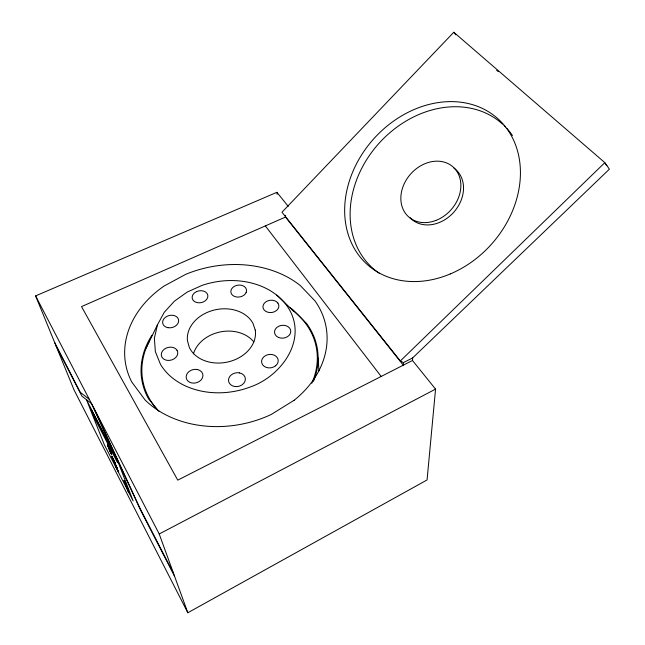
<?xml version="1.0" encoding="UTF-8"?>
<svg xmlns="http://www.w3.org/2000/svg" width="645" height="645" viewBox="0 0 645 645"><rect width="100%" height="100%" fill="white"/><g stroke="black" fill="none" stroke-linecap="round" stroke-linejoin="round"><path stroke-width="0.97" d="M403.423 362.619L400.343 360.974L281.978 212.221L453.79 32.25L604.833 162.637L609.396 169.167L412.631 357.935L403.423 362.619L403.302 365.167L285.509 217.059L285.34 215.277M288.234 206.36L276.907 192.307L35.604 295.902L74.135 390.144L187.824 612.75L427.071 479.945L435.56 389.112L412.486 360.49L412.631 357.935M157.461 324.79L154.373 338.173L155.348 351.614L160.46 364.304A71.031 55.526 -10.7 0 0 249.647 387.202C282.26 376.269 309.713 337.319 286.509 305.174A71.031 55.526 -10.7 0 0 202.014 285.404L187.276 292.032L174.472 301.11L164.322 312.212L157.461 324.79L146.076 348.211M400.343 360.974L604.833 162.637M187.824 612.75L159.218 533.979L435.56 389.112M412.486 360.49L177.762 480.146L81.528 306.601L285.509 217.059M127.21 488.08L126.565 486.548L127.831 489.208L125.59 484.484L126.912 487.531L126.049 485.564M89.3 399.311L80.311 392.353L54.68 342.568M496.658 70.265L498.174 71.579M605.381 164.225L606.897 165.539M276.842 295.208L293.668 311.18M116.084 466.464L117.293 468.923L116.769 467.778M112.101 457.095L112.593 458.047L111.714 456.088L114.052 460.675M453.79 32.25L455.846 34.798M157.025 409.398L148.616 398.9A89.131 71.216 -11.2 0 1 151.873 335.319M265.329 225.919L381.187 376.446M115.866 466.125L116.697 467.681M113.335 459.716L113.81 460.594M112.786 458.361L114.23 461.248L113.689 459.958L113.891 460.586M114.834 462.699C108.287 450.436 122.816 480.348 114.6 462.159M116.987 468.326L118.664 472.18L115.85 466.319L117.205 468.681M124.687 481.904L124.348 481.275L125.098 483M124.751 482.275L126.299 485.217L123.961 480.34L124.985 482.774M114.238 461.457L114.641 462.328L113.955 461.014M112.157 457.216L112.585 457.765M114.625 462.344L114.866 462.844M115.6 465.488L115.737 465.892L115.084 464.424L116.543 467.464L116.1 466.529M125.275 483.307L125.17 483.113M35.604 295.902L159.218 533.979M126.001 485.419L126.315 486.072M108.4 446.872L107.933 446.009M108.586 447.219L109.239 448.549M173.553 573.461L139.675 507.655L93.646 407.688M56.05 345.922L81.907 396.159L91.534 403.617L140.812 510.647L174.569 576.259M112.681 457.998L112.915 458.49M114.27 461.135L114.028 460.732M114.367 461.28L114.907 462.57L114.133 460.869M113.697 460.409L114.617 462.272M125.509 483.468L125.186 482.887L125.872 484.516M112.964 459.143L113.456 460.103M113.77 460.715L113.189 459.417M124.687 481.855L124.937 482.363M113.246 459.135L113.447 459.619L113.214 459.208M124.872 482.275L124.574 481.654L124.711 482.146M128.25 491.047L129.266 492.925L127.049 488.241L128.71 491.941L128.032 490.643M128.105 490.797L128.5 491.49L127.565 489.41L128.21 490.66M113.327 459.708L112.593 458.2L113.149 459.409M108.086 446.066L108.997 448.267M127.67 488.983L125.759 485.016L126.38 486.169M154.115 405.761L154.695 407.672M276.907 192.307L277.108 194.314M318.098 357.951L318.961 370.891M315.373 375.946A89.131 71.216 -11.2 0 0 306.472 323.363L293.04 309.834A89.131 71.216 -11.2 0 0 289.879 307.544M315.074 376.882A89.131 71.216 -11.2 0 1 313.454 381.324M292.193 310.035A88.333 70.579 -11.2 0 1 311.785 383.267M159.202 411.518A88.333 70.579 -11.2 0 1 149.374 340.987M193.427 353.831A33.363 26.534 -11.3 0 1 220.501 331.877A33.363 26.534 -11.3 0 1 253.824 341.923M504.027 125.493A96.96 78.634 -48 0 1 505.438 126.904M506.809 128.363A96.96 78.634 -48 0 1 512.461 135.531M379.147 273.206A96.96 78.634 -48 0 1 375.753 147.092A96.96 78.634 -48 0 1 502.584 124.138M453.967 168.127A33.234 26.921 -48.1 0 1 453.757 212.229A33.234 26.921 -48.1 0 1 409.897 217.558M111.706 454.088L111.545 454.669L108.4 447.654L111.706 454.088M246.164 292.395L245.294 293.878A7.885 5.966 -8.7 0 1 236.264 296.934L234.409 296.378A7.885 5.966 -8.7 0 1 231.224 289.694L232.111 288.226A7.885 5.966 -8.7 0 1 241.077 285.203L242.923 285.751A7.885 5.966 -8.7 0 1 246.164 292.395M275.633 365.771L273.867 366.9A8.361 6.732 -8 0 1 262.555 364.715A8.361 6.732 -8 0 1 265.958 355.387L267.981 354.669A8.361 6.732 -8 0 1 277.221 357.588A8.361 6.732 -8 0 1 275.633 365.771M294.193 400.231L271.214 414.477A101.926 80.165 -10.9 0 1 145.044 399.94L131.685 381.88A101.926 80.165 -10.9 0 1 164.177 285.985L185.736 274.335A101.926 80.165 -10.9 0 1 300.223 285.461L315.018 300.933A101.926 80.165 -10.9 0 1 294.193 400.231M196.62 291.596L194.903 292.588A7.942 5.982 -11.2 0 0 192.919 299.949A7.942 5.982 -11.2 0 0 201.49 302.545L203.449 301.884A7.942 5.982 -11.2 0 0 207.109 293.531A7.942 5.982 -11.2 0 0 196.62 291.596M239.529 372.899L237.376 372.713A8.498 6.893 -11.2 0 0 228.919 378.059A8.498 6.893 -11.2 0 0 232.337 385.783L234.337 386.436A8.498 6.893 -11.2 0 0 244.979 381.276A8.498 6.893 -11.2 0 0 239.529 372.899M197.346 369.521L195.209 369.343A8.498 6.789 -14.3 0 0 186.639 374.648A8.498 6.789 -14.3 0 0 189.775 382.316L191.742 382.961A8.498 6.789 -14.3 0 0 202.482 377.833A8.498 6.789 -14.3 0 0 197.346 369.521M277.914 303.102L276.697 301.86A7.99 6.16 -6.9 0 0 267.143 301.142A7.99 6.16 -6.9 0 0 263.16 308.173L263.894 309.648A7.99 6.16 -6.9 0 0 274.706 311.648A7.99 6.16 -6.9 0 0 277.914 303.102M177.012 350.259L175.867 348.929A8.361 6.514 -15 0 0 166.104 348.131A8.361 6.514 -15 0 0 161.387 355.677L162.016 357.266A8.361 6.514 -15 0 0 171.957 359.862A8.361 6.514 -15 0 0 177.657 351.839L177.012 350.259M116.463 457.773L86.446 399.674L104.313 444.687L133.128 500.907L116.463 457.773M114.262 454.225L91.227 409.631L94.702 418.412L117.559 462.739L114.262 454.225M111.077 452.395L107.634 445.703L107.481 444.316L111.077 452.395M110.98 453.08L109.932 451.032L111.15 453.508L110.98 453.08M255.235 330.047L252.993 323.427A34.338 26.824 -11 0 0 213.511 310.229A34.338 26.824 -11 0 0 187.429 340.633L189.316 347.421A34.338 26.824 -11 0 0 229.346 361.611A34.338 26.824 -11 0 0 255.235 330.047M167.885 327.684A8.127 6.184 -13.7 0 0 178.56 319.67A8.127 6.184 -13.7 0 0 165.491 317.243A8.127 6.184 -13.7 0 0 167.885 327.684M278.463 337.432A8.159 6.434 -6.4 0 0 290.782 331.482A8.159 6.434 -6.4 0 0 278.688 326.257A8.159 6.434 -6.4 0 0 278.463 337.432M450.347 273.923A97.879 79.004 -48.2 0 0 498.198 119.002A97.879 79.004 -48.2 0 0 349.106 181.858A97.879 79.004 -48.2 0 0 450.347 273.923M435.835 220.453A33.411 26.985 -48.2 0 0 453.991 167.805A33.411 26.985 -48.2 0 0 402.73 187.413A33.411 26.985 -48.2 0 0 435.835 220.453"/></g></svg>
